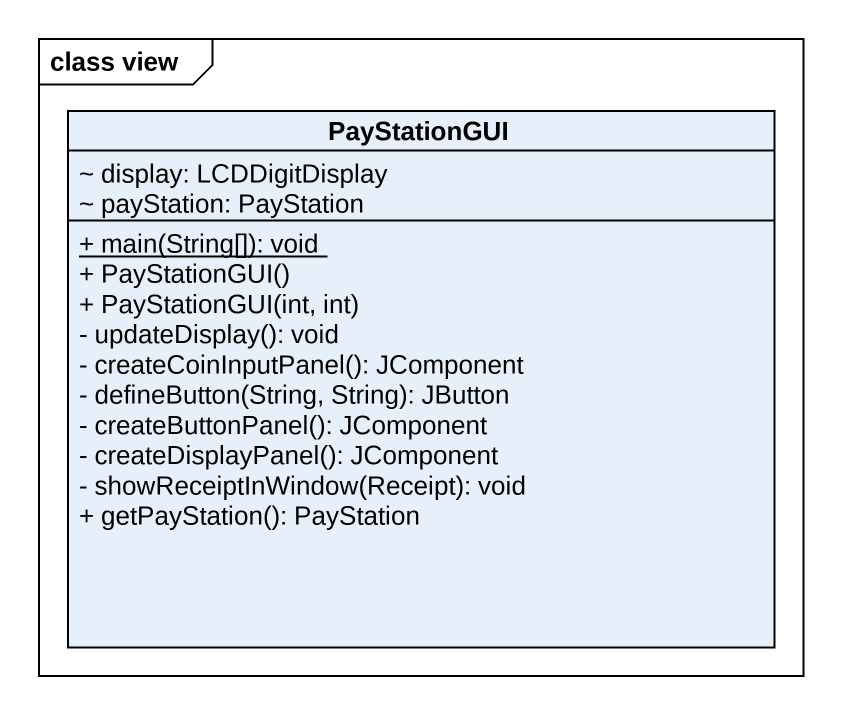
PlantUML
@startuml
mainframe class view
hide circle
hide empty members
skinparam classAttributeIconSize 0
class PayStationGUI {
  ~ display: LCDDigitDisplay
  ~ payStation: PayStation
  {static} + main(String[]): void
  + PayStationGUI()
  + PayStationGUI(int, int)
  - updateDisplay(): void
  - createCoinInputPanel(): JComponent
  - defineButton(String, String): JButton
  - createButtonPanel(): JComponent
  - createDisplayPanel(): JComponent
  - showReceiptInWindow(Receipt): void
  + getPayStation(): PayStation
}
@enduml
